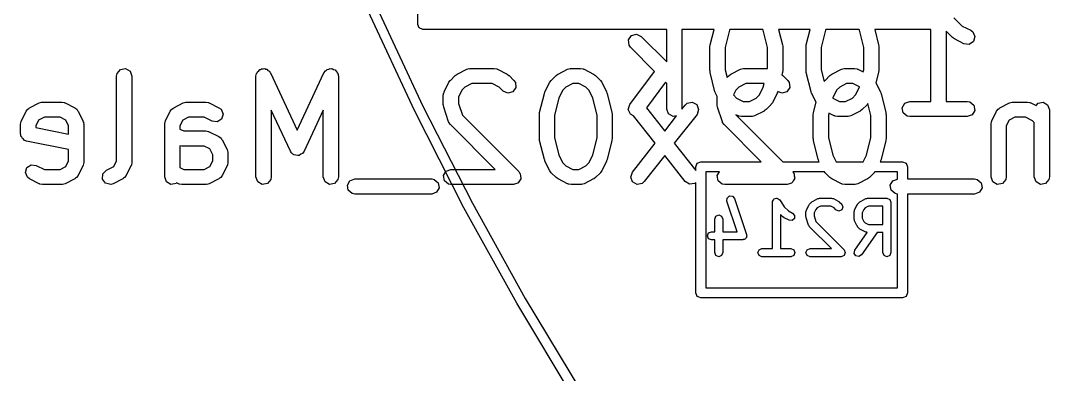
# Model space of a CAD drawing. Extents: x 107.3 to 170.9, y -113.5 to -51.4.
# Drawn here: x 107.31 to 117.5, y -98.68 to -95.17 of the extents above; entities that cross this region are included whole.
import ezdxf

# ---------------------------------------------------------------- set-up
doc = ezdxf.new("R2010")
doc.units = 0
doc.layers.add('BLACK', color=7, linetype='CONTINUOUS')

msp = doc.modelspace()

# ---------------------------------------------------------------- linework, layer by layer
at = {"layer": 'BLACK', "linetype": 'CONTINUOUS'}
for p, q in [((111.243, -95.2056), (111.243, -90.1256)), ((110.838, -95.0369), (111.294, -96.0161)), ((111.209, -96.0578), (110.751, -95.0755)), ((116.558, -95.1401), (116.64, -95.2214)), ((111.258, -95.241), (111.243, -95.2056)), ((111.293, -95.2556), (111.258, -95.241)), ((116.64, -95.2214), (116.724, -95.2636)), ((113.711, -95.2556), (111.293, -95.2556)), ((113.332, -95.3589), (113.362, -95.3169)), ((113.362, -95.3169), (113.411, -95.3036)), ((113.411, -95.3036), (113.458, -95.3253)), ((113.458, -95.3253), (113.711, -95.5782)), ((113.711, -95.5782), (113.711, -95.2556)), ((113.861, -95.2556), (113.861, -96.045)), ((114.18, -95.2556), (113.861, -95.2556)), ((114.142, -95.4077), (114.18, -95.2556)), ((114.333, -95.2616), (114.289, -95.4352)), ((114.336, -95.2556), (114.333, -95.2616)), ((114.664, -95.2556), (114.336, -95.2556)), ((114.667, -95.2616), (114.664, -95.2556)), ((114.711, -95.4352), (114.667, -95.2616)), ((114.82, -95.2556), (114.858, -95.4077)), ((115.132, -95.2556), (114.82, -95.2556)), ((115.094, -95.4077), (115.132, -95.2556)), ((115.285, -95.2616), (115.242, -95.4352)), ((115.288, -95.2556), (115.285, -95.2616)), ((115.617, -95.2556), (115.288, -95.2556)), ((115.62, -95.2616), (115.617, -95.2556)), ((115.663, -95.4352), (115.62, -95.2616)), ((116.33, -95.2556), (115.773, -95.2556)), ((115.773, -95.2556), (115.811, -95.4077)), ((116.33, -95.97), (116.33, -95.2556)), ((116.542, -95.3361), (116.48, -95.2737)), ((116.48, -95.2737), (116.48, -95.97)), ((116.544, -95.3368), (116.542, -95.3361)), ((116.562, -95.3502), (116.544, -95.3368)), ((116.657, -95.3978), (116.562, -95.3502)), ((116.724, -95.2636), (116.745, -95.2791)), ((116.745, -95.2791), (116.765, -95.3262)), ((116.765, -95.3262), (116.751, -95.3754)), ((113.337, -95.41), (113.332, -95.3589)), ((113.352, -95.4313), (113.337, -95.41)), ((113.591, -95.6711), (113.352, -95.4313)), ((114.139, -95.4259), (114.142, -95.4112)), ((114.139, -95.664), (114.139, -95.4259)), ((114.142, -95.4112), (114.142, -95.4077)), ((114.289, -95.4352), (114.289, -95.6548)), ((114.711, -95.643), (114.711, -95.4352)), ((114.858, -95.4077), (114.86, -95.4227)), ((114.86, -95.4227), (114.861, -95.4259)), ((114.861, -95.4259), (114.861, -95.664)), ((115.092, -95.4259), (115.094, -95.4112)), ((115.092, -95.664), (115.092, -95.4259)), ((115.094, -95.4112), (115.094, -95.4077)), ((115.242, -95.4352), (115.242, -95.6548)), ((115.663, -95.6548), (115.663, -95.4352)), ((115.811, -95.4077), (115.812, -95.4227)), ((115.812, -95.4227), (115.813, -95.4259)), ((115.813, -95.4259), (115.813, -95.664)), ((116.708, -95.4036), (116.657, -95.3978)), ((116.751, -95.3754), (116.708, -95.4036)), ((108.263, -95.6923), (108.296, -95.653)), ((108.296, -95.653), (108.346, -95.6441)), ((108.346, -95.6441), (108.391, -95.6698)), ((109.666, -95.6656), (109.677, -95.653)), ((109.677, -95.653), (109.687, -95.6513)), ((109.687, -95.6513), (109.695, -95.6455)), ((109.695, -95.6455), (109.711, -95.647)), ((109.711, -95.647), (109.727, -95.6441)), ((109.727, -95.6441), (109.736, -95.6491)), ((109.736, -95.6491), (109.746, -95.65)), ((109.746, -95.65), (109.758, -95.6616)), ((110.337, -95.6607), (110.344, -95.653)), ((110.344, -95.653), (110.36, -95.6502)), ((110.36, -95.6502), (110.375, -95.6433)), ((110.375, -95.6433), (110.384, -95.6459)), ((110.384, -95.6459), (110.394, -95.6441)), ((110.394, -95.6441), (110.408, -95.6523)), ((110.408, -95.6523), (110.424, -95.6566)), ((110.424, -95.6566), (110.43, -95.6648)), ((111.633, -95.6985), (111.728, -95.6509)), ((111.728, -95.6509), (111.753, -95.6435)), ((111.753, -95.6435), (111.758, -95.6445)), ((111.758, -95.6445), (111.762, -95.643)), ((111.762, -95.643), (112, -95.643)), ((112, -95.643), (112.026, -95.6475)), ((112.026, -95.6475), (112.029, -95.6504)), ((112.029, -95.6504), (112.034, -95.6509)), ((112.034, -95.6509), (112.129, -95.6985)), ((112.633, -95.6985), (112.728, -95.6509)), ((112.728, -95.6509), (112.753, -95.6435)), ((112.753, -95.6435), (112.758, -95.6445)), ((112.758, -95.6445), (112.762, -95.643)), ((112.762, -95.643), (112.857, -95.643)), ((112.857, -95.643), (112.883, -95.6475)), ((112.883, -95.6475), (112.886, -95.6504)), ((112.886, -95.6504), (112.891, -95.6509)), ((112.891, -95.6509), (112.986, -95.6985)), ((114.289, -95.6548), (114.309, -95.732)), ((114.347, -95.6985), (114.443, -95.6509)), ((114.443, -95.6509), (114.468, -95.6435)), ((114.468, -95.6435), (114.472, -95.6445)), ((114.472, -95.6445), (114.476, -95.643)), ((114.476, -95.643), (114.711, -95.643)), ((115.242, -95.6548), (115.271, -95.7731)), ((115.347, -95.6985), (115.443, -95.6509)), ((115.443, -95.6509), (115.468, -95.6435)), ((115.468, -95.6435), (115.472, -95.6445)), ((115.472, -95.6445), (115.476, -95.643)), ((115.476, -95.643), (115.571, -95.643)), ((115.571, -95.643), (115.597, -95.6475)), ((115.597, -95.6475), (115.601, -95.6504)), ((115.601, -95.6504), (115.605, -95.6509)), ((115.605, -95.6509), (115.657, -95.6771)), ((115.657, -95.6771), (115.663, -95.6548)), ((108.258, -95.718), (108.263, -95.6923)), ((108.258, -96.5574), (108.258, -95.718)), ((108.391, -95.6698), (108.408, -95.718)), ((108.408, -95.718), (108.408, -96.5751)), ((109.639, -95.718), (109.644, -95.6923)), ((109.639, -96.718), (109.639, -95.718)), ((109.644, -95.6923), (109.65, -95.6847)), ((109.65, -95.6847), (109.653, -95.675)), ((109.653, -95.675), (109.666, -95.6656)), ((109.758, -95.6616), (109.772, -95.6698)), ((109.772, -95.6698), (109.775, -95.6792)), ((109.775, -95.6792), (109.782, -95.6863)), ((109.782, -95.6863), (110.048, -96.2549)), ((110.048, -96.2549), (110.313, -95.6863)), ((110.313, -95.6863), (110.328, -95.6649)), ((110.328, -95.6649), (110.337, -95.6607)), ((110.43, -95.6648), (110.438, -95.6698)), ((110.438, -95.6698), (110.444, -95.6852)), ((110.444, -95.6852), (110.453, -95.6986)), ((110.453, -95.6986), (110.453, -95.7086)), ((110.453, -95.7086), (110.456, -95.718)), ((110.456, -95.718), (110.456, -96.718)), ((111.566, -95.7602), (111.614, -95.7126)), ((111.614, -95.7126), (111.632, -95.6997)), ((111.632, -95.6997), (111.633, -95.6985)), ((112.129, -95.6985), (112.147, -95.7119)), ((112.147, -95.7119), (112.148, -95.7126)), ((112.148, -95.7126), (112.196, -95.7602)), ((112.566, -95.7602), (112.614, -95.7126)), ((112.614, -95.7126), (112.632, -95.6997)), ((112.632, -95.6997), (112.633, -95.6985)), ((112.986, -95.6985), (113.004, -95.7119)), ((113.004, -95.7119), (113.005, -95.7126)), ((113.005, -95.7126), (113.053, -95.7602)), ((113.345, -96), (113.591, -95.6711)), ((114.14, -95.6673), (114.139, -95.664)), ((114.142, -95.6822), (114.14, -95.6673)), ((114.189, -95.8727), (114.142, -95.6822)), ((114.309, -95.732), (114.328, -95.7126)), ((114.328, -95.7126), (114.346, -95.6997)), ((114.346, -95.6997), (114.347, -95.6985)), ((114.858, -95.6822), (114.853, -95.7056)), ((114.853, -95.7056), (114.861, -95.7119)), ((114.861, -95.664), (114.858, -95.6788)), ((114.858, -95.6788), (114.858, -95.6822)), ((114.861, -95.7119), (114.863, -95.7126)), ((114.863, -95.7126), (114.91, -95.7602)), ((115.093, -95.6673), (115.092, -95.664)), ((115.094, -95.6822), (115.093, -95.6673)), ((115.142, -95.8727), (115.094, -95.6822)), ((115.28, -95.7602), (115.328, -95.7126)), ((115.328, -95.7126), (115.346, -95.6997)), ((115.346, -95.6997), (115.347, -95.6985)), ((115.811, -95.6822), (115.785, -95.7864)), ((115.813, -95.664), (115.81, -95.6788)), ((115.81, -95.6788), (115.811, -95.6822)), ((111.504, -95.8749), (111.552, -95.7797)), ((111.552, -95.7797), (111.565, -95.7617)), ((111.565, -95.7617), (111.566, -95.7602)), ((111.681, -95.8576), (111.646, -95.9262)), ((111.711, -95.8272), (111.681, -95.8576)), ((111.78, -95.793), (111.711, -95.8272)), ((111.982, -95.793), (111.78, -95.793)), ((112.051, -95.8272), (111.982, -95.793)), ((112.09, -95.8663), (112.051, -95.8272)), ((112.215, -95.8326), (112.186, -95.8747)), ((112.196, -95.7602), (112.211, -95.7815)), ((112.211, -95.7815), (112.215, -95.8326)), ((112.504, -95.8749), (112.552, -95.7797)), ((112.552, -95.7797), (112.565, -95.7617)), ((112.565, -95.7617), (112.566, -95.7602)), ((112.681, -95.8576), (112.642, -95.9346)), ((112.711, -95.8272), (112.681, -95.8576)), ((112.78, -95.793), (112.711, -95.8272)), ((112.84, -95.793), (112.78, -95.793)), ((112.908, -95.8272), (112.84, -95.793)), ((112.938, -95.8576), (112.908, -95.8272)), ((112.977, -95.9346), (112.938, -95.8576)), ((113.053, -95.7602), (113.066, -95.7786)), ((113.066, -95.7786), (113.067, -95.7797)), ((113.067, -95.7797), (113.115, -95.8749)), ((113.699, -95.7782), (113.509, -96.0316)), ((113.711, -95.7903), (113.699, -95.7782)), ((113.711, -96.045), (113.711, -95.7903)), ((114.395, -95.8576), (114.371, -95.9054)), ((114.425, -95.8272), (114.395, -95.8576)), ((114.494, -95.793), (114.425, -95.8272)), ((114.676, -95.793), (114.494, -95.793)), ((114.629, -95.9053), (114.667, -95.8283)), ((114.667, -95.8283), (114.676, -95.793)), ((114.93, -95.8326), (114.9, -95.8747)), ((114.91, -95.7602), (114.925, -95.7815)), ((114.925, -95.7815), (114.93, -95.8326)), ((115.271, -95.7731), (115.28, -95.7617)), ((115.28, -95.7617), (115.28, -95.7602)), ((115.395, -95.8576), (115.357, -95.9346)), ((115.425, -95.8272), (115.395, -95.8576)), ((115.494, -95.793), (115.425, -95.8272)), ((115.554, -95.793), (115.494, -95.793)), ((115.62, -95.8262), (115.554, -95.793)), ((115.581, -95.9053), (115.62, -95.8283)), ((115.62, -95.8283), (115.62, -95.8262)), ((115.785, -95.7864), (115.829, -95.8749)), ((111.496, -95.9085), (111.501, -95.8828)), ((111.496, -96.0037), (111.496, -95.9085)), ((111.501, -95.8828), (111.504, -95.8794)), ((111.504, -95.8794), (111.504, -95.8749)), ((111.646, -95.9262), (111.646, -95.9915)), ((112.136, -95.8879), (112.09, -95.8663)), ((112.186, -95.8747), (112.136, -95.8879)), ((112.451, -96.0807), (112.499, -95.8903)), ((112.499, -95.8903), (112.504, -95.8784)), ((112.504, -95.8784), (112.504, -95.8749)), ((112.642, -95.9346), (112.599, -96.1082)), ((113.02, -96.1082), (112.977, -95.9346)), ((113.115, -95.8749), (113.118, -95.8873)), ((113.118, -95.8873), (113.12, -95.8903)), ((113.12, -95.8903), (113.168, -96.0807)), ((114.191, -95.8756), (114.189, -95.8727)), ((114.195, -95.888), (114.191, -95.8756)), ((114.211, -95.92), (114.195, -95.888)), ((114.211, -96.0037), (114.211, -95.92)), ((114.371, -95.9054), (114.402, -95.9357)), ((114.402, -95.9357), (114.47, -95.97)), ((114.53, -95.97), (114.598, -95.9357)), ((114.598, -95.9357), (114.629, -95.9053)), ((114.805, -95.888), (114.758, -95.9833)), ((114.806, -95.8845), (114.805, -95.888)), ((114.811, -95.8727), (114.806, -95.8845)), ((114.812, -95.8697), (114.811, -95.8727)), ((114.851, -95.8879), (114.812, -95.8697)), ((114.9, -95.8747), (114.851, -95.8879)), ((115.143, -95.8756), (115.142, -95.8727)), ((115.147, -95.888), (115.143, -95.8756)), ((115.191, -95.9766), (115.147, -95.888)), ((115.357, -95.9346), (115.356, -95.9368)), ((115.356, -95.9368), (115.422, -95.97)), ((115.482, -95.97), (115.551, -95.9357)), ((115.551, -95.9357), (115.581, -95.9053)), ((115.829, -95.8749), (115.833, -95.8873)), ((115.833, -95.8873), (115.835, -95.8903)), ((115.835, -95.8903), (115.882, -96.0807)), ((107.362, -96.0654), (107.377, -96.0445)), ((107.377, -96.0445), (107.387, -96.04)), ((107.387, -96.04), (107.395, -96.0319)), ((107.395, -96.0319), (107.49, -95.9842)), ((107.49, -95.9842), (107.515, -95.9768)), ((107.515, -95.9768), (107.52, -95.9778)), ((107.52, -95.9778), (107.524, -95.9763)), ((107.524, -95.9763), (107.714, -95.9763)), ((107.714, -95.9763), (107.74, -95.9808)), ((107.74, -95.9808), (107.743, -95.9837)), ((107.743, -95.9837), (107.748, -95.9842)), ((107.748, -95.9842), (107.843, -96.0319)), ((107.843, -96.0319), (107.864, -96.0474)), ((107.864, -96.0474), (107.869, -96.0577)), ((107.869, -96.0577), (107.877, -96.0654)), ((108.79, -96.0654), (108.806, -96.0445)), ((108.806, -96.0445), (108.816, -96.04)), ((108.816, -96.04), (108.824, -96.0319)), ((108.824, -96.0319), (108.919, -95.9842)), ((108.919, -95.9842), (108.944, -95.9768)), ((108.944, -95.9768), (108.948, -95.9778)), ((108.948, -95.9778), (108.952, -95.9763)), ((108.952, -95.9763), (109.143, -95.9763)), ((109.143, -95.9763), (109.169, -95.9808)), ((109.169, -95.9808), (109.172, -95.9837)), ((109.172, -95.9837), (109.176, -95.9842)), ((109.176, -95.9842), (109.272, -96.0319)), ((109.272, -96.0319), (109.293, -96.0474)), ((109.293, -96.0474), (109.313, -96.0944)), ((109.98, -96.464), (109.789, -96.056)), ((109.789, -96.056), (109.789, -96.718)), ((110.306, -96.056), (110.116, -96.464)), ((110.306, -96.718), (110.306, -96.056)), ((111.701, -97.0235), (111.209, -96.0578)), ((111.294, -96.0161), (111.785, -96.9788)), ((111.497, -96.0052), (111.496, -96.0037)), ((111.5, -96.0274), (111.497, -96.0052)), ((111.548, -96.1703), (111.5, -96.0274)), ((111.646, -95.9915), (111.685, -96.106)), ((113.33, -96.0491), (113.345, -96)), ((113.35, -96.0963), (113.33, -96.0491)), ((113.509, -96.0316), (113.691, -96.2633)), ((113.728, -96.0932), (113.711, -96.045)), ((113.86, -96.0472), (113.893, -96.005)), ((113.861, -96.045), (113.86, -96.0472)), ((113.893, -96.005), (113.913, -95.9876)), ((113.913, -95.9876), (113.963, -95.9771)), ((113.963, -95.9771), (114.008, -96.0013)), ((114.008, -96.0013), (114.027, -96.0489)), ((114.027, -96.0489), (114.011, -96.0977)), ((114.211, -96.0052), (114.211, -96.0037)), ((114.215, -96.0274), (114.211, -96.0052)), ((114.262, -96.1703), (114.215, -96.0274)), ((114.47, -95.97), (114.53, -95.97)), ((114.676, -96.0644), (114.581, -96.1121)), ((114.678, -96.0633), (114.676, -96.0644)), ((114.696, -96.0504), (114.678, -96.0633)), ((114.743, -96.0028), (114.696, -96.0504)), ((114.744, -96.0013), (114.743, -96.0028)), ((114.758, -95.9833), (114.744, -96.0013)), ((115.165, -96.0807), (115.191, -95.9766)), ((115.422, -95.97), (115.482, -95.97)), ((115.629, -96.0644), (115.534, -96.1121)), ((115.63, -96.0633), (115.629, -96.0644)), ((115.648, -96.0504), (115.63, -96.0633)), ((115.696, -96.0028), (115.648, -96.0504)), ((115.697, -96.0013), (115.696, -96.0028)), ((115.705, -95.9899), (115.697, -96.0013)), ((115.735, -96.1082), (115.705, -95.9899)), ((116.045, -96.032), (116.071, -95.9875)), ((116.054, -96.0825), (116.045, -96.032)), ((116.071, -95.9875), (116.119, -95.97)), ((116.119, -95.97), (116.33, -95.97)), ((116.48, -95.97), (116.69, -95.97)), ((116.69, -95.97), (116.716, -95.9745)), ((116.716, -95.9745), (116.755, -96.0075)), ((116.764, -96.058), (116.739, -96.1024)), ((116.755, -96.0075), (116.764, -96.058)), ((116.981, -96.0654), (116.996, -96.0445)), ((116.996, -96.0445), (117.006, -96.04)), ((117.006, -96.04), (117.014, -96.0319)), ((117.014, -96.0319), (117.109, -95.9842)), ((117.109, -95.9842), (117.134, -95.9768)), ((117.134, -95.9768), (117.139, -95.9778)), ((117.139, -95.9778), (117.143, -95.9763)), ((117.143, -95.9763), (117.286, -95.9763)), ((117.286, -95.9763), (117.311, -95.9808)), ((117.311, -95.9808), (117.315, -95.9837)), ((117.315, -95.9837), (117.319, -95.9842)), ((117.319, -95.9842), (117.371, -96.0102)), ((117.371, -96.0102), (117.391, -95.9864)), ((117.391, -95.9864), (117.442, -95.9775)), ((117.442, -95.9775), (117.486, -96.0031)), ((117.486, -96.0031), (117.504, -96.0513)), ((117.504, -96.0513), (117.504, -96.718)), ((107.311, -96.1685), (107.313, -96.1651)), ((107.313, -96.1651), (107.314, -96.1606)), ((107.314, -96.1606), (107.362, -96.0654)), ((107.485, -96.1548), (107.456, -96.2119)), ((107.542, -96.1263), (107.485, -96.1548)), ((107.697, -96.1263), (107.542, -96.1263)), ((107.754, -96.1548), (107.697, -96.1263)), ((107.782, -96.2119), (107.754, -96.1548)), ((107.877, -96.0654), (107.924, -96.1606)), ((107.924, -96.1606), (107.932, -96.1856)), ((108.739, -96.1685), (108.742, -96.1651)), ((108.742, -96.1651), (108.743, -96.1606)), ((108.743, -96.1606), (108.79, -96.0654)), ((108.913, -96.1548), (108.885, -96.2119)), ((108.97, -96.1263), (108.913, -96.1548)), ((109.125, -96.1263), (108.97, -96.1263)), ((109.205, -96.166), (109.125, -96.1263)), ((109.256, -96.1719), (109.205, -96.166)), ((109.298, -96.1436), (109.256, -96.1719)), ((109.313, -96.0944), (109.298, -96.1436)), ((111.685, -96.106), (112.244, -96.6649)), ((112.449, -96.0989), (112.451, -96.0842)), ((112.449, -96.337), (112.449, -96.0989)), ((112.451, -96.0842), (112.451, -96.0807)), ((112.599, -96.1082), (112.599, -96.3278)), ((113.02, -96.3278), (113.02, -96.1082)), ((113.168, -96.0807), (113.169, -96.0957)), ((113.169, -96.0957), (113.17, -96.0989)), ((113.17, -96.0989), (113.17, -96.337)), ((113.381, -96.1119), (113.35, -96.0963)), ((113.595, -96.3846), (113.381, -96.1119)), ((113.691, -96.2633), (113.809, -96.1124)), ((113.773, -96.1188), (113.728, -96.0932)), ((113.809, -96.1124), (113.773, -96.1188)), ((114.011, -96.0977), (113.786, -96.3846)), ((114.419, -96.1121), (114.397, -96.1013)), ((114.397, -96.1013), (114.399, -96.106)), ((114.399, -96.106), (114.861, -96.5676)), ((114.423, -96.1126), (114.419, -96.1121)), ((114.427, -96.1155), (114.423, -96.1126)), ((114.452, -96.12), (114.427, -96.1155)), ((114.548, -96.12), (114.452, -96.12)), ((114.552, -96.1184), (114.548, -96.12)), ((114.556, -96.1195), (114.552, -96.1184)), ((114.581, -96.1121), (114.556, -96.1195)), ((115.163, -96.0989), (115.166, -96.0842)), ((115.163, -96.337), (115.163, -96.0989)), ((115.166, -96.0842), (115.165, -96.0807)), ((115.319, -96.0858), (115.313, -96.1082)), ((115.313, -96.1082), (115.313, -96.3278)), ((115.371, -96.1121), (115.319, -96.0858)), ((115.376, -96.1126), (115.371, -96.1121)), ((115.379, -96.1155), (115.376, -96.1126)), ((115.405, -96.12), (115.379, -96.1155)), ((115.5, -96.12), (115.405, -96.12)), ((115.504, -96.1184), (115.5, -96.12)), ((115.509, -96.1195), (115.504, -96.1184)), ((115.534, -96.1121), (115.509, -96.1195)), ((115.735, -96.3278), (115.735, -96.1082)), ((115.882, -96.0807), (115.883, -96.0957)), ((115.883, -96.0957), (115.885, -96.0989)), ((115.885, -96.0989), (115.885, -96.337)), ((116.093, -96.1155), (116.054, -96.0825)), ((116.119, -96.12), (116.093, -96.1155)), ((116.69, -96.12), (116.119, -96.12)), ((116.739, -96.1024), (116.69, -96.12)), ((116.93, -96.1685), (116.932, -96.1651)), ((116.932, -96.1651), (116.933, -96.1606)), ((116.933, -96.1606), (116.981, -96.0654)), ((117.104, -96.1548), (117.075, -96.2119)), ((117.161, -96.1263), (117.104, -96.1548)), ((117.268, -96.1263), (117.161, -96.1263)), ((117.337, -96.1606), (117.268, -96.1263)), ((117.354, -96.1776), (117.337, -96.1606)), ((107.306, -96.1942), (107.311, -96.1685)), ((107.306, -96.2894), (107.306, -96.1942)), ((107.456, -96.2119), (107.456, -96.2279)), ((107.456, -96.2279), (107.782, -96.2932)), ((107.782, -96.2932), (107.782, -96.2119)), ((107.932, -96.1856), (107.931, -96.19)), ((107.931, -96.19), (107.932, -96.1942)), ((107.932, -96.1942), (107.932, -96.5751)), ((108.735, -96.1942), (108.739, -96.1685)), ((108.735, -96.718), (108.735, -96.1942)), ((108.885, -96.2119), (108.885, -96.2431)), ((108.885, -96.2431), (108.923, -96.262)), ((108.923, -96.262), (109.143, -96.262)), ((109.143, -96.262), (109.169, -96.2666)), ((109.169, -96.2666), (109.172, -96.2694)), ((111.551, -96.1738), (111.548, -96.1703)), ((111.551, -96.1782), (111.551, -96.1738)), ((111.566, -96.1996), (111.551, -96.1782)), ((112.009, -96.643), (111.566, -96.1996)), ((114.265, -96.1738), (114.262, -96.1703)), ((114.265, -96.1782), (114.265, -96.1738)), ((114.28, -96.1996), (114.265, -96.1782)), ((114.648, -96.5676), (114.28, -96.1996)), ((116.925, -96.1942), (116.93, -96.1685)), ((116.925, -96.718), (116.925, -96.1942)), ((117.075, -96.2119), (117.075, -96.718)), ((117.354, -96.718), (117.354, -96.1776)), ((107.31, -96.3011), (107.306, -96.2894)), ((107.31, -96.3134), (107.31, -96.3011)), ((107.319, -96.3244), (107.31, -96.3134)), ((107.324, -96.3376), (107.319, -96.3244)), ((107.334, -96.3438), (107.324, -96.3376)), ((107.342, -96.3535), (107.334, -96.3438)), ((107.366, -96.363), (107.342, -96.3535)), ((107.782, -96.4461), (107.366, -96.363)), ((109.172, -96.2694), (109.176, -96.2699)), ((109.176, -96.2699), (109.272, -96.3176)), ((109.272, -96.3176), (109.293, -96.3331)), ((109.293, -96.3331), (109.297, -96.3434)), ((109.297, -96.3434), (109.305, -96.3511)), ((109.305, -96.3511), (109.353, -96.4463)), ((112.45, -96.3403), (112.449, -96.337)), ((112.451, -96.3552), (112.45, -96.3403)), ((112.499, -96.5457), (112.451, -96.3552)), ((112.599, -96.3278), (112.642, -96.5013)), ((112.977, -96.5013), (113.02, -96.3278)), ((113.168, -96.3552), (113.12, -96.5457)), ((113.17, -96.337), (113.168, -96.3518)), ((113.168, -96.3518), (113.168, -96.3552)), ((115.164, -96.3403), (115.163, -96.337)), ((115.165, -96.3552), (115.164, -96.3403)), ((115.213, -96.5457), (115.165, -96.3552)), ((115.313, -96.3278), (115.357, -96.5013)), ((115.691, -96.5013), (115.735, -96.3278)), ((115.882, -96.3552), (115.835, -96.5457)), ((115.885, -96.337), (115.882, -96.3518)), ((115.882, -96.3518), (115.882, -96.3552)), ((107.782, -96.5574), (107.782, -96.4461)), ((108.905, -96.412), (108.885, -96.4085)), ((108.885, -96.4085), (108.885, -96.624)), ((109.125, -96.412), (108.905, -96.412)), ((109.182, -96.4405), (109.125, -96.412)), ((109.211, -96.4976), (109.182, -96.4405)), ((109.353, -96.4463), (109.36, -96.4713)), ((109.36, -96.4713), (109.359, -96.4757)), ((109.993, -96.4777), (109.98, -96.464)), ((110.11, -96.4721), (110.109, -96.4753)), ((110.116, -96.464), (110.11, -96.4721)), ((113.37, -96.6716), (113.595, -96.3846)), ((113.786, -96.3846), (113.998, -96.6541)), ((107.754, -96.6145), (107.782, -96.5574)), ((108.23, -96.6145), (108.258, -96.5574)), ((109.182, -96.6145), (109.211, -96.5574)), ((109.211, -96.5574), (109.211, -96.4976)), ((109.359, -96.4757), (109.361, -96.4799)), ((109.361, -96.4799), (109.361, -96.5751)), ((110.005, -96.4937), (109.993, -96.4777)), ((110.011, -96.4954), (110.005, -96.4937)), ((110.016, -96.5002), (110.011, -96.4954)), ((110.035, -96.5019), (110.016, -96.5002)), ((110.054, -96.507), (110.035, -96.5019)), ((110.06, -96.5041), (110.054, -96.507)), ((110.067, -96.5047), (110.06, -96.5041)), ((110.083, -96.4935), (110.067, -96.5047)), ((110.101, -96.4853), (110.083, -96.4935)), ((110.106, -96.4772), (110.101, -96.4853)), ((110.109, -96.4753), (110.106, -96.4772)), ((112.501, -96.5486), (112.499, -96.5457)), ((112.504, -96.561), (112.501, -96.5486)), ((112.552, -96.6563), (112.504, -96.561)), ((112.642, -96.5013), (112.681, -96.5783)), ((112.938, -96.5783), (112.977, -96.5013)), ((113.115, -96.561), (113.067, -96.6563)), ((113.12, -96.5457), (113.115, -96.5575)), ((113.115, -96.5575), (113.115, -96.561)), ((113.691, -96.506), (113.488, -96.7643)), ((113.893, -96.7643), (113.691, -96.506)), ((114.012, -96.5822), (114.048, -96.5676)), ((114.048, -96.5676), (114.648, -96.5676)), ((114.861, -96.5676), (115.222, -96.5676)), ((115.215, -96.5486), (115.213, -96.5457)), ((115.219, -96.561), (115.215, -96.5486)), ((115.222, -96.5676), (115.219, -96.561)), ((115.357, -96.5013), (115.39, -96.5676)), ((115.39, -96.5676), (115.658, -96.5676)), ((115.658, -96.5676), (115.691, -96.5013)), ((115.829, -96.561), (115.826, -96.5676)), ((115.826, -96.5676), (116.048, -96.5676)), ((115.835, -96.5457), (115.829, -96.5575)), ((115.829, -96.5575), (115.829, -96.561)), ((116.048, -96.5676), (116.083, -96.5822)), ((107.354, -96.6749), (107.368, -96.6257)), ((107.374, -96.7219), (107.354, -96.6749)), ((107.368, -96.6257), (107.411, -96.5974)), ((107.411, -96.5974), (107.462, -96.6033)), ((107.462, -96.6033), (107.542, -96.643)), ((107.542, -96.643), (107.697, -96.643)), ((107.697, -96.643), (107.754, -96.6145)), ((107.924, -96.6087), (107.877, -96.7039)), ((107.925, -96.6042), (107.924, -96.6087)), ((107.928, -96.6008), (107.925, -96.6042)), ((107.932, -96.5751), (107.928, -96.6008)), ((108.122, -96.6882), (108.157, -96.6509)), ((108.157, -96.6509), (108.23, -96.6145)), ((108.4, -96.6087), (108.353, -96.7039)), ((108.401, -96.6042), (108.4, -96.6087)), ((108.404, -96.6008), (108.401, -96.6042)), ((108.408, -96.5751), (108.404, -96.6008)), ((108.885, -96.624), (108.923, -96.643)), ((108.923, -96.643), (109.125, -96.643)), ((109.125, -96.643), (109.182, -96.6145)), ((109.353, -96.6087), (109.305, -96.7039)), ((109.356, -96.6008), (109.353, -96.6042)), ((109.353, -96.6042), (109.353, -96.6087)), ((109.361, -96.5751), (109.356, -96.6008)), ((111.498, -96.705), (111.523, -96.6605)), ((111.523, -96.6605), (111.571, -96.643)), ((111.571, -96.643), (112.009, -96.643)), ((112.244, -96.6649), (112.253, -96.6784)), ((112.553, -96.6574), (112.552, -96.6563)), ((112.566, -96.6758), (112.553, -96.6574)), ((112.614, -96.7234), (112.566, -96.6758)), ((112.681, -96.5783), (112.711, -96.6087)), ((112.711, -96.6087), (112.78, -96.643)), ((112.78, -96.643), (112.84, -96.643)), ((112.84, -96.643), (112.908, -96.6087)), ((112.908, -96.6087), (112.938, -96.5783)), ((113.053, -96.6758), (113.005, -96.7234)), ((113.054, -96.6743), (113.053, -96.6758)), ((113.067, -96.6563), (113.054, -96.6743)), ((113.354, -96.7204), (113.37, -96.6716)), ((113.998, -96.6176), (114.012, -96.5822)), ((113.998, -96.6541), (113.998, -96.6176)), ((114.233, -96.6676), (114.098, -96.6676)), ((114.098, -96.6676), (114.098, -97.8176)), ((114.212, -96.705), (114.233, -96.6676)), ((115.275, -96.6676), (114.96, -96.6676)), ((114.96, -96.6676), (114.967, -96.6784)), ((115.28, -96.6758), (115.275, -96.6676)), ((115.328, -96.7234), (115.28, -96.6758)), ((115.767, -96.6758), (115.72, -96.7234)), ((115.768, -96.6743), (115.767, -96.6758)), ((115.773, -96.6676), (115.768, -96.6743)), ((115.998, -96.6676), (115.773, -96.6676)), ((115.998, -96.7391), (115.998, -96.6676)), ((116.083, -96.5822), (116.098, -96.6176)), ((116.098, -96.6176), (116.098, -96.7382)), ((107.395, -96.7374), (107.374, -96.7219)), ((107.49, -96.7851), (107.395, -96.7374)), ((107.843, -96.7374), (107.748, -96.7851)), ((107.851, -96.7293), (107.843, -96.7374)), ((107.861, -96.7248), (107.851, -96.7293)), ((107.877, -96.7039), (107.861, -96.7248)), ((108.119, -96.7394), (108.122, -96.6882)), ((108.149, -96.7806), (108.119, -96.7394)), ((108.319, -96.7374), (108.224, -96.7851)), ((108.327, -96.7293), (108.319, -96.7374)), ((108.337, -96.7248), (108.327, -96.7293)), ((108.353, -96.7039), (108.337, -96.7248)), ((108.752, -96.7662), (108.735, -96.718)), ((108.797, -96.7918), (108.752, -96.7662)), ((108.853, -96.7759), (108.847, -96.7829)), ((108.871, -96.7851), (108.853, -96.7759)), ((109.272, -96.7374), (109.176, -96.7851)), ((109.279, -96.7293), (109.272, -96.7374)), ((109.29, -96.7248), (109.279, -96.7293)), ((109.305, -96.7039), (109.29, -96.7248)), ((109.657, -96.7662), (109.639, -96.718)), ((109.701, -96.7918), (109.657, -96.7662)), ((109.785, -96.7436), (109.752, -96.7829)), ((109.789, -96.718), (109.785, -96.7436)), ((110.324, -96.7662), (110.306, -96.718)), ((110.368, -96.7918), (110.324, -96.7662)), ((110.451, -96.7436), (110.419, -96.7829)), ((110.456, -96.718), (110.451, -96.7436)), ((110.545, -96.8002), (110.571, -96.7558)), ((110.571, -96.7558), (110.619, -96.7382)), ((110.619, -96.7382), (111.381, -96.7382)), ((111.381, -96.7382), (111.407, -96.7427)), ((111.407, -96.7427), (111.446, -96.7757)), ((111.446, -96.7757), (111.455, -96.8262)), ((111.507, -96.7555), (111.498, -96.705)), ((111.546, -96.7885), (111.507, -96.7555)), ((112.236, -96.7766), (112.234, -96.7794)), ((112.239, -96.7754), (112.236, -96.7766)), ((112.25, -96.7559), (112.239, -96.7754)), ((112.263, -96.7374), (112.25, -96.7559)), ((112.253, -96.6784), (112.255, -96.6805)), ((112.255, -96.6805), (112.256, -96.6825)), ((112.256, -96.6825), (112.259, -96.6863)), ((112.259, -96.6863), (112.26, -96.7088)), ((112.26, -96.7088), (112.264, -96.731)), ((112.264, -96.731), (112.263, -96.734)), ((112.263, -96.734), (112.263, -96.7374)), ((112.615, -96.7241), (112.614, -96.7234)), ((112.633, -96.7374), (112.615, -96.7241)), ((112.728, -96.7851), (112.633, -96.7374)), ((112.986, -96.7374), (112.891, -96.7851)), ((112.987, -96.7363), (112.986, -96.7374)), ((113.005, -96.7234), (112.987, -96.7363)), ((113.373, -96.768), (113.354, -96.7204)), ((113.418, -96.7922), (113.373, -96.768)), ((113.488, -96.7643), (113.468, -96.7817)), ((113.937, -96.7914), (113.893, -96.7643)), ((113.998, -96.7732), (113.988, -96.7841)), ((113.998, -97.8676), (113.998, -96.7732)), ((114.221, -96.7555), (114.212, -96.705)), ((114.26, -96.7885), (114.221, -96.7555)), ((114.95, -96.7766), (114.948, -96.7794)), ((114.953, -96.7754), (114.95, -96.7766)), ((114.964, -96.7559), (114.953, -96.7754)), ((114.977, -96.7374), (114.964, -96.7559)), ((114.967, -96.6784), (114.97, -96.6805)), ((114.97, -96.6805), (114.97, -96.6825)), ((114.97, -96.6825), (114.973, -96.6863)), ((114.973, -96.6863), (114.975, -96.7088)), ((114.975, -96.7088), (114.979, -96.731)), ((114.979, -96.731), (114.977, -96.734)), ((114.977, -96.734), (114.977, -96.7374)), ((115.329, -96.7241), (115.328, -96.7234)), ((115.347, -96.7374), (115.329, -96.7241)), ((115.443, -96.7851), (115.347, -96.7374)), ((115.7, -96.7374), (115.605, -96.7851)), ((115.701, -96.7363), (115.7, -96.7374)), ((115.72, -96.7234), (115.701, -96.7363)), ((115.926, -96.8002), (115.952, -96.7558)), ((115.952, -96.7558), (115.998, -96.7391)), ((116.098, -96.7382), (116.762, -96.7382)), ((116.762, -96.7382), (116.788, -96.7427)), ((116.788, -96.7427), (116.827, -96.7757)), ((116.827, -96.7757), (116.836, -96.8262)), ((116.943, -96.7662), (116.925, -96.718)), ((116.987, -96.7918), (116.943, -96.7662)), ((117.071, -96.7436), (117.038, -96.7829)), ((117.075, -96.718), (117.071, -96.7436)), ((117.371, -96.7662), (117.354, -96.718)), ((117.416, -96.7918), (117.371, -96.7662)), ((117.499, -96.7436), (117.466, -96.7829)), ((117.504, -96.718), (117.499, -96.7436)), ((107.495, -96.7856), (107.49, -96.7851)), ((107.498, -96.7885), (107.495, -96.7856)), ((107.524, -96.793), (107.498, -96.7885)), ((107.714, -96.793), (107.524, -96.793)), ((107.719, -96.7914), (107.714, -96.793)), ((107.723, -96.7925), (107.719, -96.7914)), ((107.748, -96.7851), (107.723, -96.7925)), ((108.199, -96.7925), (108.149, -96.7806)), ((108.224, -96.7851), (108.199, -96.7925)), ((108.847, -96.7829), (108.797, -96.7918)), ((108.876, -96.7856), (108.871, -96.7851)), ((108.879, -96.7885), (108.876, -96.7856)), ((108.905, -96.793), (108.879, -96.7885)), ((109.143, -96.793), (108.905, -96.793)), ((109.147, -96.7914), (109.143, -96.793)), ((109.151, -96.7925), (109.147, -96.7914)), ((109.176, -96.7851), (109.151, -96.7925)), ((109.752, -96.7829), (109.701, -96.7918)), ((110.419, -96.7829), (110.368, -96.7918)), ((110.554, -96.8507), (110.545, -96.8002)), ((110.593, -96.8837), (110.554, -96.8507)), ((111.429, -96.8707), (111.381, -96.8882)), ((111.455, -96.8262), (111.429, -96.8707)), ((111.571, -96.793), (111.546, -96.7885)), ((112.191, -96.793), (111.571, -96.793)), ((112.212, -96.7853), (112.191, -96.793)), ((112.234, -96.7794), (112.212, -96.7853)), ((112.733, -96.7856), (112.728, -96.7851)), ((112.736, -96.7885), (112.733, -96.7856)), ((112.762, -96.793), (112.736, -96.7885)), ((112.857, -96.793), (112.762, -96.793)), ((112.861, -96.7914), (112.857, -96.793)), ((112.866, -96.7925), (112.861, -96.7914)), ((112.891, -96.7851), (112.866, -96.7925)), ((113.468, -96.7817), (113.418, -96.7922)), ((113.988, -96.7841), (113.937, -96.7914)), ((114.286, -96.793), (114.26, -96.7885)), ((114.905, -96.793), (114.286, -96.793)), ((114.926, -96.7853), (114.905, -96.793)), ((114.948, -96.7794), (114.926, -96.7853)), ((115.447, -96.7856), (115.443, -96.7851)), ((115.451, -96.7885), (115.447, -96.7856)), ((115.476, -96.793), (115.451, -96.7885)), ((115.571, -96.793), (115.476, -96.793)), ((115.576, -96.7914), (115.571, -96.793)), ((115.58, -96.7925), (115.576, -96.7914)), ((115.605, -96.7851), (115.58, -96.7925)), ((115.935, -96.8507), (115.926, -96.8002)), ((115.974, -96.8837), (115.935, -96.8507)), ((116.81, -96.8707), (116.762, -96.8882)), ((116.836, -96.8262), (116.81, -96.8707)), ((117.038, -96.7829), (116.987, -96.7918)), ((117.466, -96.7829), (117.416, -96.7918)), ((110.619, -96.8882), (110.593, -96.8837)), ((111.381, -96.8882), (110.619, -96.8882)), ((111.785, -96.9788), (112.309, -97.9238)), ((114.307, -96.9576), (114.309, -96.9271)), ((114.409, -97.2621), (114.307, -96.9576)), ((114.309, -96.9271), (114.333, -96.907)), ((114.333, -96.907), (114.363, -96.9092)), ((114.363, -96.9092), (114.383, -96.9323)), ((114.383, -96.9323), (114.502, -97.2895)), ((114.758, -96.9609), (114.765, -96.9513)), ((114.759, -96.965), (114.758, -96.9609)), ((114.758, -96.9688), (114.759, -96.965)), ((114.758, -97.4288), (114.758, -96.9688)), ((114.765, -96.9513), (114.769, -96.9405)), ((114.769, -96.9405), (114.773, -96.9389)), ((114.773, -96.9389), (114.775, -96.9355)), ((114.775, -96.9355), (114.787, -96.9332)), ((114.787, -96.9332), (114.798, -96.9288)), ((114.798, -96.9288), (114.801, -96.9304)), ((114.801, -96.9304), (114.805, -96.9296)), ((114.805, -96.9296), (114.815, -96.936)), ((114.815, -96.936), (114.826, -96.9405)), ((114.826, -96.9405), (114.827, -96.9443)), ((114.827, -96.9443), (114.831, -96.9466)), ((114.831, -96.9466), (114.876, -97.0147)), ((115.126, -96.9881), (115.15, -96.9643)), ((115.15, -96.9643), (115.156, -96.9618)), ((115.156, -96.9618), (115.161, -96.9568)), ((115.161, -96.9568), (115.208, -96.933)), ((115.208, -96.933), (115.218, -96.9324)), ((115.218, -96.9324), (115.226, -96.9288)), ((115.226, -96.9288), (115.345, -96.9288)), ((115.345, -96.9288), (115.354, -96.9324)), ((115.354, -96.9324), (115.363, -96.933)), ((115.363, -96.933), (115.411, -96.9568)), ((115.411, -96.9568), (115.415, -96.9618)), ((115.415, -96.9618), (115.421, -96.9643)), ((115.421, -96.9643), (115.445, -96.9881)), ((115.603, -96.9881), (115.626, -96.9643)), ((115.626, -96.9643), (115.633, -96.9618)), ((115.633, -96.9618), (115.637, -96.9568)), ((115.637, -96.9568), (115.684, -96.933)), ((115.684, -96.933), (115.694, -96.9324)), ((115.694, -96.9324), (115.702, -96.9288)), ((115.702, -96.9288), (115.893, -96.9288)), ((115.893, -96.9288), (115.921, -96.9405)), ((115.921, -96.9405), (115.933, -96.9688)), ((115.933, -96.9688), (115.933, -97.4688)), ((115.998, -96.8878), (115.974, -96.8837)), ((115.998, -97.8176), (115.998, -96.8878)), ((116.762, -96.8882), (116.098, -96.8882)), ((116.098, -96.8882), (116.098, -97.8676)), ((112.226, -97.9714), (111.701, -97.0235)), ((114.876, -97.0147), (114.917, -97.055)), ((114.917, -97.055), (114.958, -97.0759)), ((114.958, -97.0759), (114.978, -97.099)), ((115.091, -97.064), (115.094, -97.0554)), ((115.091, -97.1116), (115.091, -97.064)), ((115.094, -97.0554), (115.095, -97.0461)), ((115.095, -97.0461), (115.119, -96.9985)), ((115.119, -96.9985), (115.124, -96.9942)), ((115.124, -96.9942), (115.126, -96.9881)), ((115.188, -97.0401), (115.171, -97.0735)), ((115.171, -97.0735), (115.171, -97.1052)), ((115.202, -97.0255), (115.188, -97.0401)), ((115.236, -97.0088), (115.202, -97.0255)), ((115.336, -97.0088), (115.236, -97.0088)), ((115.369, -97.0255), (115.336, -97.0088)), ((115.388, -97.0447), (115.369, -97.0255)), ((115.417, -97.0564), (115.388, -97.0447)), ((115.445, -97.0447), (115.417, -97.0564)), ((115.445, -96.9881), (115.457, -97.0164)), ((115.457, -97.0164), (115.445, -97.0447)), ((115.567, -97.064), (115.571, -97.0554)), ((115.567, -97.1355), (115.567, -97.064)), ((115.571, -97.0461), (115.595, -96.9985)), ((115.571, -97.0554), (115.571, -97.0461)), ((115.595, -96.9985), (115.6, -96.9942)), ((115.6, -96.9942), (115.603, -96.9881)), ((115.664, -97.0401), (115.647, -97.0735)), ((115.647, -97.0735), (115.647, -97.126)), ((115.678, -97.0255), (115.664, -97.0401)), ((115.712, -97.0088), (115.678, -97.0255)), ((115.853, -97.0088), (115.712, -97.0088)), ((115.853, -97.1907), (115.853, -97.0088)), ((114.186, -97.1355), (114.198, -97.1072)), ((114.186, -97.2621), (114.186, -97.1355)), ((114.198, -97.1072), (114.226, -97.0955)), ((114.226, -97.0955), (114.254, -97.1072)), ((114.254, -97.1072), (114.266, -97.1355)), ((114.266, -97.1355), (114.266, -97.2621)), ((114.865, -97.1161), (114.838, -97.0892)), ((114.838, -97.0892), (114.838, -97.4288)), ((114.871, -97.1186), (114.865, -97.1161)), ((114.875, -97.1236), (114.871, -97.1186)), ((114.923, -97.1474), (114.875, -97.1236)), ((114.953, -97.1496), (114.923, -97.1474)), ((114.976, -97.1295), (114.953, -97.1496)), ((114.978, -97.099), (114.976, -97.1295)), ((115.093, -97.1177), (115.091, -97.1116)), ((115.093, -97.1243), (115.093, -97.1177)), ((115.117, -97.1957), (115.093, -97.1243)), ((115.171, -97.1052), (115.19, -97.1615)), ((115.19, -97.1615), (115.469, -97.4405)), ((115.571, -97.1441), (115.567, -97.1355)), ((115.571, -97.1533), (115.571, -97.1441)), ((115.595, -97.201), (115.571, -97.1533)), ((115.647, -97.126), (115.664, -97.1594)), ((115.664, -97.1594), (115.678, -97.174)), ((115.678, -97.174), (115.712, -97.1907)), ((114.115, -97.3021), (114.126, -97.2738)), ((114.126, -97.2738), (114.155, -97.2621)), ((114.155, -97.2621), (114.186, -97.2621)), ((114.266, -97.2621), (114.409, -97.2621)), ((115.123, -97.2028), (115.117, -97.1957)), ((115.126, -97.2114), (115.123, -97.2028)), ((115.344, -97.4288), (115.126, -97.2114)), ((115.574, -97.4459), (115.698, -97.269)), ((115.6, -97.2053), (115.595, -97.201)), ((115.603, -97.2114), (115.6, -97.2053)), ((115.626, -97.2352), (115.603, -97.2114)), ((115.633, -97.2377), (115.626, -97.2352)), ((115.637, -97.2427), (115.633, -97.2377)), ((115.684, -97.2665), (115.637, -97.2427)), ((115.795, -97.2707), (115.64, -97.4917)), ((115.694, -97.2671), (115.684, -97.2665)), ((115.698, -97.269), (115.694, -97.2671)), ((115.712, -97.1907), (115.853, -97.1907)), ((115.853, -97.2707), (115.795, -97.2707)), ((115.853, -97.4688), (115.853, -97.2707)), ((114.126, -97.3304), (114.115, -97.3021)), ((114.155, -97.3421), (114.126, -97.3304)), ((114.186, -97.3421), (114.155, -97.3421)), ((114.186, -97.4688), (114.186, -97.3421)), ((114.464, -97.3421), (114.266, -97.3421)), ((114.266, -97.3421), (114.266, -97.4688)), ((114.47, -97.3396), (114.464, -97.3421)), ((114.477, -97.3401), (114.47, -97.3396)), ((114.484, -97.334), (114.477, -97.3401)), ((114.493, -97.3304), (114.484, -97.334)), ((114.495, -97.3243), (114.493, -97.3304)), ((114.5, -97.32), (114.495, -97.3243)), ((114.501, -97.3107), (114.5, -97.32)), ((114.504, -97.3021), (114.501, -97.3107)), ((114.502, -97.2895), (114.502, -97.296)), ((114.502, -97.296), (114.504, -97.3021)), ((114.198, -97.4971), (114.186, -97.4688)), ((114.266, -97.4688), (114.254, -97.4971)), ((114.615, -97.4688), (114.626, -97.4405)), ((114.626, -97.4971), (114.615, -97.4688)), ((114.626, -97.4405), (114.655, -97.4288)), ((114.655, -97.4288), (114.758, -97.4288)), ((114.838, -97.4288), (114.94, -97.4288)), ((114.94, -97.4288), (114.969, -97.4405)), ((114.969, -97.4405), (114.98, -97.4688)), ((114.98, -97.4688), (114.969, -97.4971)), ((115.091, -97.4688), (115.103, -97.4405)), ((115.103, -97.4971), (115.091, -97.4688)), ((115.103, -97.4405), (115.131, -97.4288)), ((115.131, -97.4288), (115.344, -97.4288)), ((115.469, -97.4405), (115.469, -97.4405)), ((115.469, -97.4405), (115.48, -97.4688)), ((115.48, -97.4688), (115.469, -97.4971)), ((115.568, -97.4757), (115.574, -97.4459)), ((115.584, -97.5016), (115.568, -97.4757)), ((115.64, -97.4917), (115.614, -97.5082)), ((115.865, -97.4971), (115.853, -97.4688)), ((115.933, -97.4688), (115.921, -97.4971)), ((114.226, -97.5088), (114.198, -97.4971)), ((114.254, -97.4971), (114.226, -97.5088)), ((114.655, -97.5088), (114.626, -97.4971)), ((114.94, -97.5088), (114.655, -97.5088)), ((114.969, -97.4971), (114.94, -97.5088)), ((115.131, -97.5088), (115.103, -97.4971)), ((115.44, -97.5088), (115.131, -97.5088)), ((115.469, -97.4971), (115.44, -97.5088)), ((115.614, -97.5082), (115.584, -97.5016)), ((115.893, -97.5088), (115.865, -97.4971)), ((115.921, -97.4971), (115.893, -97.5088)), ((114.012, -97.903), (113.998, -97.8676)), ((114.098, -97.8176), (115.998, -97.8176)), ((116.098, -97.8676), (116.083, -97.903)), ((112.784, -98.9004), (112.226, -97.9714)), ((112.309, -97.9238), (112.865, -98.85)), ((114.048, -97.9176), (114.012, -97.903)), ((116.048, -97.9176), (114.048, -97.9176)), ((116.083, -97.903), (116.048, -97.9176))]:
    msp.add_line(p, q, dxfattribs=at)

doc.saveas('drawing.dxf')
